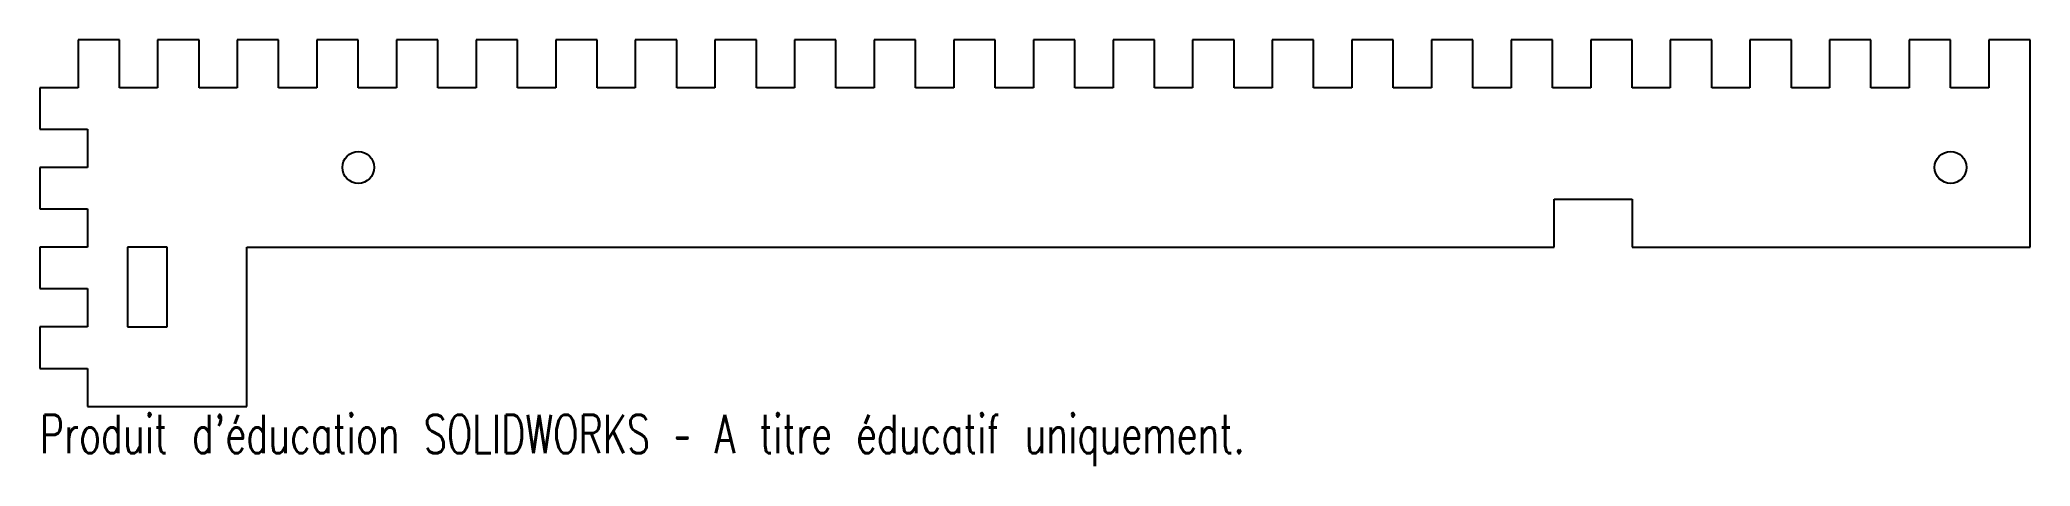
# Model space of a CAD drawing. Header units: millimetres. Extents: x -250 to 0, y -27 to 26.
import ezdxf

# ---------------------------------------------------------------- set-up
doc = ezdxf.new("R2010")
doc.units = ezdxf.units.MM
doc.styles.add('SLDTEXTSTYLE0', font='TXT', dxfattribs={"width": 0.7, "bigfont": 'bigfont'})

msp = doc.modelspace()

# ---------------------------------------------------------------- linework, layer by layer
at = {"color": 7, "linetype": 'Continuous', "lineweight": 25}
for p, q in [((-240, 26), (-245.2, 26)), ((-245.2, 26), (-245.2, 20)), ((-240, 20), (-240, 26)), ((-230, 26), (-235.2, 26)), ((-235.2, 26), (-235.2, 20)), ((-230, 20), (-230, 26)), ((-220, 26), (-225.2, 26)), ((-225.2, 26), (-225.2, 20)), ((-220, 20), (-220, 26)), ((-210, 26), (-215.2, 26)), ((-215.2, 26), (-215.2, 20)), ((-210, 20), (-210, 26)), ((-200, 26), (-205.2, 26)), ((-205.2, 26), (-205.2, 20)), ((-200, 20), (-200, 26)), ((-190, 26), (-195.2, 26)), ((-195.2, 26), (-195.2, 20)), ((-190, 20), (-190, 26)), ((-180, 26), (-185.2, 26)), ((-185.2, 26), (-185.2, 20)), ((-180, 20), (-180, 26)), ((-170, 26), (-175.2, 26)), ((-175.2, 26), (-175.2, 20)), ((-170, 20), (-170, 26)), ((-160, 26), (-165.2, 26)), ((-165.2, 26), (-165.2, 20)), ((-160, 20), (-160, 26)), ((-150, 26), (-155.2, 26)), ((-155.2, 26), (-155.2, 20)), ((-150, 20), (-150, 26)), ((-140, 26), (-145.2, 26)), ((-145.2, 26), (-145.2, 20)), ((-140, 20), (-140, 26)), ((-130, 26), (-135.2, 26)), ((-135.2, 26), (-135.2, 20)), ((-130, 20), (-130, 26)), ((-120, 26), (-125.2, 26)), ((-125.2, 26), (-125.2, 20)), ((-120, 20), (-120, 26)), ((-110, 26), (-115.2, 26)), ((-115.2, 26), (-115.2, 20)), ((-110, 20), (-110, 26)), ((-100, 26), (-105.2, 26)), ((-105.2, 26), (-105.2, 20)), ((-100, 20), (-100, 26)), ((-90, 26), (-95.2, 26)), ((-95.2, 26), (-95.2, 20)), ((-90, 20), (-90, 26)), ((-80, 26), (-85.2, 26)), ((-85.2, 26), (-85.2, 20)), ((-80, 20), (-80, 26)), ((-70, 26), (-75.2, 26)), ((-75.2, 26), (-75.2, 20)), ((-70, 20), (-70, 26)), ((-60, 26), (-65.2, 26)), ((-65.2, 26), (-65.2, 20)), ((-60, 20), (-60, 26)), ((-50, 26), (-55.2, 26)), ((-55.2, 26), (-55.2, 20)), ((-50, 20), (-50, 26)), ((-40, 26), (-45.2, 26)), ((-45.2, 26), (-45.2, 20)), ((-40, 20), (-40, 26)), ((-30, 26), (-35.2, 26)), ((-35.2, 26), (-35.2, 20)), ((-30, 20), (-30, 26)), ((-20, 26), (-25.2, 26)), ((-25.2, 26), (-25.2, 20)), ((-20, 20), (-20, 26)), ((-10, 26), (-15.2, 26)), ((-15.2, 26), (-15.2, 20)), ((-10, 20), (-10, 26)), ((0, 26), (-5.2, 26)), ((-5.2, 26), (-5.2, 20)), ((0, 0), (0, 26)), ((-245.2, 20), (-250, 20)), ((-250, 20), (-250, 14.8)), ((-235.2, 20), (-240, 20)), ((-225.2, 20), (-230, 20)), ((-215.2, 20), (-220, 20)), ((-205.2, 20), (-210, 20)), ((-195.2, 20), (-200, 20)), ((-185.2, 20), (-190, 20)), ((-175.2, 20), (-180, 20)), ((-165.2, 20), (-170, 20)), ((-155.2, 20), (-160, 20)), ((-145.2, 20), (-150, 20)), ((-135.2, 20), (-140, 20)), ((-125.2, 20), (-130, 20)), ((-115.2, 20), (-120, 20)), ((-105.2, 20), (-110, 20)), ((-95.2, 20), (-100, 20)), ((-85.2, 20), (-90, 20)), ((-75.2, 20), (-80, 20)), ((-65.2, 20), (-70, 20)), ((-55.2, 20), (-60, 20)), ((-45.2, 20), (-50, 20)), ((-35.2, 20), (-40, 20)), ((-25.2, 20), (-30, 20)), ((-15.2, 20), (-20, 20)), ((-5.2, 20), (-10, 20)), ((-250, 14.8), (-244, 14.8)), ((-244, 14.8), (-244, 10)), ((-244, 10), (-250, 10)), ((-250, 10), (-250, 4.8)), ((-59.8, 0), (-59.8, 6)), ((-59.8, 6), (-50, 6)), ((-50, 6), (-50, 0)), ((-250, 4.8), (-244, 4.8)), ((-244, 4.8), (-244, 0)), ((-244, 0), (-250, 0)), ((-250, 0), (-250, -5.2)), ((-239, 0), (-239, -10)), ((-234, 0), (-239, 0)), ((-234, -10), (-234, 0)), ((-224, -20), (-224, 0)), ((-224, 0), (-59.8, 0)), ((-50, 0), (0, 0)), ((-250, -5.2), (-244, -5.2)), ((-244, -5.2), (-244, -10)), ((-244, -10), (-250, -10)), ((-250, -10), (-250, -15.2)), ((-239, -10), (-234, -10)), ((-250, -15.2), (-244, -15.2)), ((-244, -15.2), (-244, -20)), ((-244, -20), (-224, -20))]:
    msp.add_line(p, q, dxfattribs=at)
for centre in [(-210, 10), (-10, 10)]:
    msp.add_circle(centre, 2, dxfattribs=at)

# ---------------------------------------------------------------- texts
at = {"color": 7, "linetype": 'Continuous', "insert": (-250, -21.02), "char_height": 4.8336, "attachment_point": 1, "style": 'SLDTEXTSTYLE0'}
msp.add_mtext("Produit d'éducation SOLIDWORKS – A titre éducatif uniquement.", dxfattribs=at)

doc.saveas('drawing.dxf')
